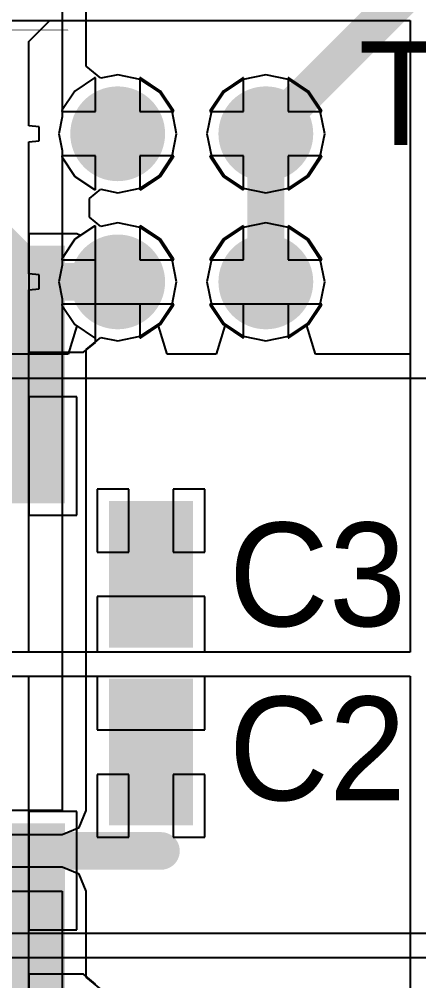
# Model space of a CAD drawing. Header units: millimetres. Extents: x 111 to 521, y 105 to 375.
# Drawn here: x 190.42 to 193.12, y 159.12 to 165.61 of the extents above; entities that cross this region are included whole.
import ezdxf

# ---------------------------------------------------------------- set-up
doc = ezdxf.new("R2010")
doc.units = ezdxf.units.MM
for name, color, linetype in [('BottomLayer', 5, 'Continuous'), ('BottomPaste', 16, 'Continuous'), ('BottomSolder', 6, 'Continuous'), ('DrillDrawing', 1, 'Continuous'), ('MidLayer2', 76, 'Continuous'), ('MidLayer3', 90, 'Continuous'), ('MultiLayer', 9, 'Continuous'), ('TopLayer', 1, 'Continuous'), ('TopOverlay', 2, 'Continuous'), ('TopPaste', 8, 'Continuous'), ('TopSolder', 216, 'Continuous'), ('ViaHoleLayer', 16, 'Continuous')]:
    doc.layers.add(name, color=color, linetype=linetype)

msp = doc.modelspace()

# ---------------------------------------------------------------- linework, layer by layer
at = {"layer": 'BottomLayer'}
for p, q in [((189.3793, 165.599), (193.0628, 165.599)), ((193.0628, 165.599), (193.0628, 161.334)), ((190.9318, 165.2107), (190.7995, 165.1223)), ((190.9379, 165.2119), (190.9318, 165.2107)), ((190.9379, 164.9839), (190.9379, 165.2119)), ((191.244, 165.2107), (191.2379, 165.2119)), ((191.2379, 165.2119), (191.2379, 164.9839)), ((191.3763, 165.1223), (191.244, 165.2107)), ((191.9318, 165.2107), (191.7995, 165.1223)), ((191.9379, 165.2119), (191.9318, 165.2107)), ((191.9379, 164.9839), (191.9379, 165.2119)), ((192.244, 165.2107), (192.2379, 165.2119)), ((192.2379, 165.2119), (192.2379, 164.9839)), ((192.3763, 165.1223), (192.244, 165.2107)), ((190.7995, 165.1223), (190.7111, 164.99)), ((191.4647, 164.99), (191.3763, 165.1223)), ((191.7995, 165.1223), (191.7111, 164.99)), ((192.4647, 164.99), (192.3763, 165.1223)), ((190.7111, 164.99), (190.7099, 164.9839)), ((190.7099, 164.9839), (190.9379, 164.9839)), ((191.2379, 164.9839), (191.4659, 164.9839)), ((191.4659, 164.9839), (191.4647, 164.99)), ((191.7111, 164.99), (191.7099, 164.9839)), ((191.7099, 164.9839), (191.9379, 164.9839)), ((192.2379, 164.9839), (192.4659, 164.9839)), ((192.4659, 164.9839), (192.4647, 164.99)), ((190.9379, 164.6839), (190.7099, 164.6839)), ((190.7099, 164.6839), (190.7111, 164.6778)), ((190.7111, 164.6778), (190.7995, 164.5455)), ((190.9379, 164.4559), (190.9379, 164.6839)), ((191.4659, 164.6839), (191.2379, 164.6839)), ((191.2379, 164.6839), (191.2379, 164.4559)), ((191.3763, 164.5455), (191.4647, 164.6778)), ((191.4647, 164.6778), (191.4659, 164.6839)), ((191.9379, 164.6839), (191.7099, 164.6839)), ((191.7099, 164.6839), (191.7111, 164.6778)), ((191.7111, 164.6778), (191.7995, 164.5455)), ((191.9379, 164.4559), (191.9379, 164.6839)), ((192.4659, 164.6839), (192.2379, 164.6839)), ((192.2379, 164.6839), (192.2379, 164.4559)), ((192.3763, 164.5455), (192.4647, 164.6778)), ((192.4647, 164.6778), (192.4659, 164.6839)), ((190.7995, 164.5455), (190.9318, 164.4571)), ((191.244, 164.4571), (191.3763, 164.5455)), ((191.7995, 164.5455), (191.9318, 164.4571)), ((192.244, 164.4571), (192.3763, 164.5455)), ((190.9318, 164.4571), (190.9379, 164.4559)), ((191.2379, 164.4559), (191.244, 164.4571)), ((191.9318, 164.4571), (191.9379, 164.4559)), ((192.2379, 164.4559), (192.244, 164.4571)), ((190.9318, 164.2107), (190.8359, 164.1466)), ((190.9379, 164.2119), (190.9318, 164.2107)), ((190.9379, 163.8339), (190.9379, 164.2119)), ((191.244, 164.2107), (191.2379, 164.2119)), ((191.2379, 164.2119), (191.2379, 163.9839)), ((191.3763, 164.1223), (191.244, 164.2107)), ((191.9318, 164.2107), (191.7995, 164.1223)), ((191.9379, 164.2119), (191.9318, 164.2107)), ((191.9379, 163.9839), (191.9379, 164.2119)), ((192.244, 164.2107), (192.2379, 164.2119)), ((192.2379, 164.2119), (192.2379, 163.9839)), ((192.3763, 164.1223), (192.244, 164.2107)), ((190.8129, 164.1589), (190.4879, 164.1589)), ((190.4879, 164.1589), (190.4879, 163.3589)), ((190.8359, 164.1466), (190.8129, 164.1589)), ((190.8129, 164.1589), (190.8129, 164.1589)), ((190.8129, 164.1589), (190.8129, 164.1589)), ((191.4647, 163.99), (191.3763, 164.1223)), ((191.7995, 164.1223), (191.7111, 163.99)), ((192.4647, 163.99), (192.3763, 164.1223)), ((191.4659, 163.9839), (191.4647, 163.99)), ((191.7111, 163.99), (191.7099, 163.9839)), ((192.4659, 163.9839), (192.4647, 163.99)), ((191.2379, 163.9839), (191.4659, 163.9839)), ((191.7099, 163.9839), (191.9379, 163.9839)), ((192.2379, 163.9839), (192.4659, 163.9839)), ((190.9379, 163.4257), (190.9379, 163.8339)), ((191.4659, 163.6839), (191.2379, 163.6839)), ((191.2379, 163.6839), (191.2379, 163.4559)), ((191.3763, 163.5455), (191.4647, 163.6778)), ((191.4647, 163.6778), (191.4659, 163.6839)), ((191.9379, 163.6839), (191.7099, 163.6839)), ((191.7099, 163.6839), (191.7111, 163.6778)), ((191.7111, 163.6778), (191.7995, 163.5455)), ((191.9379, 163.4559), (191.9379, 163.6839)), ((192.4659, 163.6839), (192.2379, 163.6839)), ((192.2379, 163.6839), (192.2379, 163.4559)), ((192.3763, 163.5455), (192.4647, 163.6778)), ((192.4647, 163.6778), (192.4659, 163.6839)), ((191.244, 163.4571), (191.3763, 163.5455)), ((191.7995, 163.5455), (191.9318, 163.4571)), ((192.244, 163.4571), (192.3763, 163.5455)), ((190.8565, 163.3589), (190.9379, 163.4257)), ((191.2379, 163.4559), (191.244, 163.4571)), ((191.9318, 163.4571), (191.9379, 163.4559)), ((192.2379, 163.4559), (192.244, 163.4571)), ((190.4879, 163.3589), (190.8565, 163.3589)), ((190.8129, 163.0589), (190.4879, 163.0589)), ((190.4879, 163.0589), (190.4879, 162.2589)), ((190.8129, 162.2589), (190.8129, 163.0589)), ((190.4879, 162.2589), (190.8129, 162.2589)), ((190.8129, 162.2589), (190.8129, 162.2589)), ((193.0628, 161.334), (189.2379, 161.334)), ((189.3117, 161.1716), (193.0628, 161.1716)), ((193.0628, 161.1716), (193.0628, 157.5618)), ((190.8129, 160.2589), (190.4879, 160.2589)), ((190.4879, 160.2589), (190.4879, 159.4589)), ((190.8129, 159.4589), (190.8129, 160.2589)), ((190.8129, 160.2589), (190.8129, 160.2589)), ((190.4879, 159.4589), (190.8129, 159.4589)), ((190.8565, 159.1589), (190.4879, 159.1589)), ((190.4879, 159.1589), (190.4879, 158.3589)), ((190.9379, 159.0921), (190.8565, 159.1589))]:
    msp.add_line(p, q, dxfattribs=at)
at = {"layer": 'BottomLayer', "const_width": 0.25}
for points in [[(190.9629, 164.8339, 1), (191.2129, 164.8339, 1)], [(191.9629, 164.8339, 1), (192.2129, 164.8339, 1)], [(190.9629, 163.8339, 1), (191.2129, 163.8339, 1)], [(191.9629, 163.8339, 1), (192.2129, 163.8339, 1)]]:
    msp.add_lwpolyline(points, format="xyb", close=True, dxfattribs=at)
at = {"layer": 'BottomLayer'}
for points in [[(190.0129, 164.0089), (190.0129, 162.4089), (190.6629, 164.0089), (190.6629, 162.4089)], [(190.0129, 160.1089), (190.0129, 158.5089), (190.6629, 160.1089), (190.6629, 158.5089)]]:
    msp.add_solid(points, dxfattribs=at)
at = {"layer": 'BottomPaste'}
for points in [[(190.0629, 163.9589), (190.0629, 162.4589), (190.6129, 163.9589), (190.6129, 162.4589)], [(190.0629, 160.0589), (190.0629, 158.5589), (190.6129, 160.0589), (190.6129, 158.5589)]]:
    msp.add_solid(points, dxfattribs=at)
at = {"layer": 'BottomSolder', "const_width": 0.32}
for points in [[(190.9279, 164.8339, 1), (191.2479, 164.8339, 1)], [(191.9279, 164.8339, 1), (192.2479, 164.8339, 1)], [(190.9279, 163.8339, 1), (191.2479, 163.8339, 1)], [(191.9279, 163.8339, 1), (192.2479, 163.8339, 1)]]:
    msp.add_lwpolyline(points, format="xyb", close=True, dxfattribs=at)
at = {"layer": 'BottomSolder'}
for points in [[(189.9429, 164.0789), (189.9429, 162.3389), (190.7329, 164.0789), (190.7329, 162.3389)], [(189.9429, 160.1789), (189.9429, 158.4389), (190.7329, 160.1789), (190.7329, 158.4389)]]:
    msp.add_solid(points, dxfattribs=at)
at = {"layer": 'DrillDrawing', "const_width": 0.0038}
msp.add_lwpolyline([(189.9029, 165.5339), (190.7529, 165.5339)], dxfattribs=at)
at = {"layer": 'DrillDrawing'}
for points, const_width in [([(190.7519, 165.5339, 1), (190.7538, 165.5339, 1)], 0.0019), ([(191.0379, 164.8339, 1), (191.1379, 164.8339, 1)], 0.1), ([(192.0379, 164.8339, 1), (192.1379, 164.8339, 1)], 0.1), ([(191.0379, 163.8339, 1), (191.1379, 163.8339, 1)], 0.1), ([(192.0379, 163.8339, 1), (192.1379, 163.8339, 1)], 0.1)]:
    msp.add_lwpolyline(points, format="xyb", close=True, dxfattribs=dict(at, const_width=const_width))
at = {"layer": 'MidLayer2'}
for p, q in [((190.7129, 168.1985), (190.7129, 164.9477)), ((190.8752, 165.2894), (190.8752, 168.1985)), ((190.9734, 165.2088), (190.8752, 165.2894)), ((191.0879, 165.2316), (190.9734, 165.2088)), ((191.24, 165.2013), (191.0879, 165.2316)), ((192.0879, 165.2316), (191.9357, 165.2013)), ((192.24, 165.2013), (192.0879, 165.2316)), ((191.3691, 165.1151), (191.24, 165.2013)), ((191.9357, 165.2013), (191.8067, 165.1151)), ((192.3691, 165.1151), (192.24, 165.2013)), ((191.4552, 164.9861), (191.3691, 165.1151)), ((191.8067, 165.1151), (191.7205, 164.9861)), ((192.4552, 164.9861), (192.3691, 165.1151)), ((191.4855, 164.8339), (191.4552, 164.9861)), ((191.7205, 164.9861), (191.6902, 164.8339)), ((192.4855, 164.8339), (192.4552, 164.9861)), ((190.7129, 164.9477), (190.6902, 164.8339)), ((190.6902, 164.8339), (190.7129, 164.7201)), ((191.4552, 164.6817), (191.4855, 164.8339)), ((191.6902, 164.8339), (191.7205, 164.6817)), ((192.4552, 164.6817), (192.4855, 164.8339)), ((190.7129, 164.7201), (190.7129, 163.9477)), ((191.3691, 164.5527), (191.4552, 164.6817)), ((191.7205, 164.6817), (191.8067, 164.5527)), ((192.3691, 164.5527), (192.4552, 164.6817)), ((191.24, 164.4665), (191.3691, 164.5527)), ((191.8067, 164.5527), (191.9357, 164.4665)), ((192.24, 164.4665), (192.3691, 164.5527)), ((190.8983, 164.3974), (190.9734, 164.459)), ((190.9734, 164.459), (191.0879, 164.4363)), ((191.0879, 164.4363), (191.24, 164.4665)), ((191.9357, 164.4665), (192.0879, 164.4363)), ((192.0879, 164.4363), (192.24, 164.4665)), ((190.8983, 164.2704), (190.8983, 164.3974)), ((190.9734, 164.2088), (190.8983, 164.2704)), ((191.0879, 164.2316), (190.9734, 164.2088)), ((191.24, 164.2013), (191.0879, 164.2316)), ((191.3691, 164.1151), (191.24, 164.2013)), ((191.9357, 164.2013), (191.8067, 164.1151)), ((192.0879, 164.2316), (191.9357, 164.2013)), ((192.24, 164.2013), (192.0879, 164.2316)), ((192.3691, 164.1151), (192.24, 164.2013)), ((191.4552, 163.9861), (191.3691, 164.1151)), ((191.8067, 164.1151), (191.7205, 163.9861)), ((192.4552, 163.9861), (192.3691, 164.1151)), ((190.7129, 163.9477), (190.6902, 163.8339)), ((191.4855, 163.8339), (191.4552, 163.9861)), ((191.7205, 163.9861), (191.6902, 163.8339)), ((192.4855, 163.8339), (192.4552, 163.9861)), ((190.6902, 163.8339), (190.7129, 163.7201)), ((191.4552, 163.6817), (191.4855, 163.8339)), ((191.6902, 163.8339), (191.7205, 163.6817)), ((192.4552, 163.6817), (192.4855, 163.8339)), ((190.7129, 163.7201), (190.7129, 160.2641)), ((191.3691, 163.5527), (191.4552, 163.6817)), ((191.7205, 163.6817), (191.8067, 163.5527)), ((192.3691, 163.5527), (192.4552, 163.6817)), ((191.24, 163.4665), (191.3691, 163.5527)), ((191.8067, 163.5527), (191.9357, 163.4665)), ((192.24, 163.4665), (192.3691, 163.5527)), ((190.8752, 163.3785), (190.9734, 163.459)), ((190.9734, 163.459), (191.0879, 163.4363)), ((191.0879, 163.4363), (191.24, 163.4665)), ((191.9357, 163.4665), (192.0879, 163.4363)), ((192.0879, 163.4363), (192.24, 163.4665)), ((190.8752, 160.2641), (190.8752, 163.3785)), ((190.7129, 160.2641), (189.7971, 160.2641)), ((190.8277, 160.1493), (190.8752, 160.2641)), ((189.7971, 160.1018), (190.7129, 160.1018)), ((190.7129, 160.1018), (190.8277, 160.1493)), ((190.7129, 159.882), (189.0459, 159.882)), ((190.8277, 159.8345), (190.7129, 159.882)), ((190.8752, 159.7197), (190.8277, 159.8345)), ((189.0299, 159.7197), (190.7129, 159.7197)), ((190.7129, 159.7197), (190.7129, 158.7977)), ((190.8752, 159.1394), (190.8752, 159.7197)), ((190.9734, 159.0588), (190.8752, 159.1394))]:
    msp.add_line(p, q, dxfattribs=at)
for points, const_width in [([(190.9629, 164.8339, 1), (191.2129, 164.8339, 1)], 0.25), ([(191.9629, 164.8339, 1), (192.2129, 164.8339, 1)], 0.25), ([(190.9629, 163.8339, 1), (191.2129, 163.8339, 1)], 0.25), ([(191.9629, 163.8339, 1), (192.2129, 163.8339, 1)], 0.25), ([(191.3164, 159.9919, 1), (191.4434, 159.9919, 1)], 0.127)]:
    msp.add_lwpolyline(points, format="xyb", close=True, dxfattribs=dict(at, const_width=const_width))
at = {"layer": 'MidLayer2', "const_width": 0.254}
msp.add_lwpolyline([(189.0299, 159.9919), (191.3799, 159.9919)], dxfattribs=at)
at = {"layer": 'MidLayer3'}
for p, q in [((189.9379, 165.599), (193.0628, 165.599)), ((193.0628, 165.599), (193.0628, 163.3463)), ((190.9318, 165.2107), (190.7995, 165.1223)), ((190.9379, 165.2119), (190.9318, 165.2107)), ((190.9379, 164.9839), (190.9379, 165.2119)), ((191.244, 165.2107), (191.2379, 165.2119)), ((191.2379, 165.2119), (191.2379, 164.9839)), ((191.3763, 165.1223), (191.244, 165.2107)), ((191.9318, 165.2107), (191.7995, 165.1223)), ((191.9379, 165.2119), (191.9318, 165.2107)), ((191.9379, 164.9839), (191.9379, 165.2119)), ((192.244, 165.2107), (192.2379, 165.2119)), ((192.2379, 165.2119), (192.2379, 164.9839)), ((192.3763, 165.1223), (192.244, 165.2107)), ((190.7995, 165.1223), (190.7111, 164.99)), ((191.4647, 164.99), (191.3763, 165.1223)), ((191.7995, 165.1223), (191.7111, 164.99)), ((192.4647, 164.99), (192.3763, 165.1223)), ((190.7111, 164.99), (190.7099, 164.9839)), ((190.7099, 164.9839), (190.9379, 164.9839)), ((191.2379, 164.9839), (191.4659, 164.9839)), ((191.4659, 164.9839), (191.4647, 164.99)), ((191.7111, 164.99), (191.7099, 164.9839)), ((191.7099, 164.9839), (191.9379, 164.9839)), ((192.2379, 164.9839), (192.4659, 164.9839)), ((192.4659, 164.9839), (192.4647, 164.99)), ((190.9379, 164.6839), (190.7099, 164.6839)), ((190.7099, 164.6839), (190.7111, 164.6778)), ((190.7111, 164.6778), (190.7995, 164.5455)), ((190.9379, 164.4559), (190.9379, 164.6839)), ((191.4659, 164.6839), (191.2379, 164.6839)), ((191.2379, 164.6839), (191.2379, 164.4559)), ((191.3763, 164.5455), (191.4647, 164.6778)), ((191.4647, 164.6778), (191.4659, 164.6839)), ((191.9379, 164.6839), (191.7099, 164.6839)), ((191.7099, 164.6839), (191.7111, 164.6778)), ((191.7111, 164.6778), (191.7995, 164.5455)), ((191.9379, 164.4559), (191.9379, 164.6839)), ((192.4659, 164.6839), (192.2379, 164.6839)), ((192.2379, 164.6839), (192.2379, 164.4559)), ((192.3763, 164.5455), (192.4647, 164.6778)), ((192.4647, 164.6778), (192.4659, 164.6839)), ((190.7995, 164.5455), (190.9318, 164.4571)), ((191.244, 164.4571), (191.3763, 164.5455)), ((191.7995, 164.5455), (191.9318, 164.4571)), ((192.244, 164.4571), (192.3763, 164.5455)), ((190.9318, 164.4571), (190.9379, 164.4559)), ((191.2379, 164.4559), (191.244, 164.4571)), ((191.9318, 164.4571), (191.9379, 164.4559)), ((192.2379, 164.4559), (192.244, 164.4571)), ((190.9318, 164.2107), (190.7995, 164.1223)), ((190.9379, 164.2119), (190.9318, 164.2107)), ((190.9379, 163.9839), (190.9379, 164.2119)), ((191.244, 164.2107), (191.2379, 164.2119)), ((191.2379, 164.2119), (191.2379, 163.9839)), ((191.3763, 164.1223), (191.244, 164.2107)), ((191.9318, 164.2107), (191.7995, 164.1223)), ((191.9379, 164.2119), (191.9318, 164.2107)), ((191.9379, 163.9839), (191.9379, 164.2119)), ((192.244, 164.2107), (192.2379, 164.2119)), ((192.2379, 164.2119), (192.2379, 163.9839)), ((192.3763, 164.1223), (192.244, 164.2107)), ((190.7995, 164.1223), (190.7111, 163.99)), ((191.4647, 163.99), (191.3763, 164.1223)), ((191.7995, 164.1223), (191.7111, 163.99)), ((192.4647, 163.99), (192.3763, 164.1223)), ((190.7111, 163.99), (190.7099, 163.9839)), ((191.4659, 163.9839), (191.4647, 163.99)), ((191.7111, 163.99), (191.7099, 163.9839)), ((192.4659, 163.9839), (192.4647, 163.99)), ((190.7099, 163.9839), (190.9379, 163.9839)), ((191.2379, 163.9839), (191.4659, 163.9839)), ((191.7099, 163.9839), (191.9379, 163.9839)), ((192.2379, 163.9839), (192.4659, 163.9839)), ((191.4659, 163.6839), (190.7099, 163.6839)), ((190.7099, 163.6839), (190.7111, 163.6778)), ((190.7111, 163.6778), (190.7995, 163.5455)), ((191.3763, 163.5455), (191.4647, 163.6778)), ((191.4647, 163.6778), (191.4659, 163.6839)), ((192.4659, 163.6839), (191.7099, 163.6839)), ((191.7099, 163.6839), (191.7111, 163.6778)), ((191.7111, 163.6778), (191.7995, 163.5455)), ((192.3763, 163.5455), (192.4647, 163.6778)), ((192.4647, 163.6778), (192.4659, 163.6839)), ((190.8113, 163.5377), (190.7532, 163.3463)), ((190.7995, 163.5455), (190.8113, 163.5377)), ((191.3645, 163.5377), (191.3763, 163.5455)), ((191.4225, 163.3463), (191.3645, 163.5377)), ((191.8113, 163.5377), (191.7532, 163.3463)), ((191.7995, 163.5455), (191.8113, 163.5377)), ((192.3645, 163.5377), (192.3763, 163.5455)), ((192.4225, 163.3463), (192.3645, 163.5377)), ((190.7532, 163.3463), (189.9379, 163.3463)), ((191.7532, 163.3463), (191.4225, 163.3463)), ((193.0628, 163.3463), (192.4225, 163.3463)), ((187.8758, 163.1839), (194.7379, 163.1839)), ((193.3498, 159.4339), (187.8353, 159.4339)), ((187.9164, 159.2716), (193.3498, 159.2716))]:
    msp.add_line(p, q, dxfattribs=at)
at = {"layer": 'MidLayer3', "const_width": 0.25}
for points in [[(192.0879, 164.8339), (195.3629, 168.1089)], [(192.0879, 163.8339), (192.0879, 164.8339)]]:
    msp.add_lwpolyline(points, dxfattribs=at)
at = {"layer": 'MidLayer3'}
for points, const_width in [([(190.9629, 164.8339, 1), (191.2129, 164.8339, 1)], 0.25), ([(191.9629, 164.8339, 1), (192.2129, 164.8339, 1)], 0.25), ([(192.0254, 164.8339, 1), (192.1504, 164.8339, 1)], 0.125), ([(192.0254, 164.8339, 1), (192.1504, 164.8339, 1)], 0.125), ([(190.9629, 163.8339, 1), (191.2129, 163.8339, 1)], 0.25), ([(191.9629, 163.8339, 1), (192.2129, 163.8339, 1)], 0.25), ([(192.0254, 163.8339, 1), (192.1504, 163.8339, 1)], 0.125)]:
    msp.add_lwpolyline(points, format="xyb", close=True, dxfattribs=dict(at, const_width=const_width))
at = {"layer": 'MultiLayer', "const_width": 0.25}
for points in [[(190.9629, 164.8339, 1), (191.2129, 164.8339, 1)], [(191.9629, 164.8339, 1), (192.2129, 164.8339, 1)], [(190.9629, 163.8339, 1), (191.2129, 163.8339, 1)], [(191.9629, 163.8339, 1), (192.2129, 163.8339, 1)]]:
    msp.add_lwpolyline(points, format="xyb", close=True, dxfattribs=at)
at = {"layer": 'TopLayer'}
for p, q in [((190.4879, 165.4576), (190.6293, 165.599)), ((190.6293, 165.599), (193.0628, 165.599)), ((193.0628, 165.599), (193.0628, 161.334)), ((190.4879, 164.8881), (190.4879, 165.4576)), ((190.9318, 165.2107), (190.7995, 165.1223)), ((190.9379, 165.2119), (190.9318, 165.2107)), ((190.9379, 164.9839), (190.9379, 165.2119)), ((191.244, 165.2107), (191.2379, 165.2119)), ((191.2379, 165.2119), (191.2379, 164.9839)), ((191.3763, 165.1223), (191.244, 165.2107)), ((191.9318, 165.2107), (191.7995, 165.1223)), ((191.9379, 165.2119), (191.9318, 165.2107)), ((191.9379, 164.9839), (191.9379, 165.2119)), ((192.244, 165.2107), (192.2379, 165.2119)), ((192.2379, 165.2119), (192.2379, 164.9839)), ((192.3763, 165.1223), (192.244, 165.2107)), ((190.7995, 165.1223), (190.7111, 164.99)), ((191.4647, 164.99), (191.3763, 165.1223)), ((191.7995, 165.1223), (191.7111, 164.99)), ((192.4647, 164.99), (192.3763, 165.1223)), ((190.7111, 164.99), (190.7099, 164.9839)), ((190.7099, 164.9839), (190.9379, 164.9839)), ((191.2379, 164.9839), (191.4659, 164.9839)), ((191.4659, 164.9839), (191.4647, 164.99)), ((191.7111, 164.99), (191.7099, 164.9839)), ((191.7099, 164.9839), (191.9379, 164.9839)), ((192.2379, 164.9839), (192.4659, 164.9839)), ((192.4659, 164.9839), (192.4647, 164.99)), ((190.5569, 164.8813), (190.4879, 164.8881)), ((190.5569, 164.7866), (190.5569, 164.8813)), ((190.4879, 164.7798), (190.5569, 164.7866)), ((190.4879, 163.8881), (190.4879, 164.7798)), ((190.9379, 164.6839), (190.7099, 164.6839)), ((190.7099, 164.6839), (190.7111, 164.6778)), ((190.7111, 164.6778), (190.7995, 164.5455)), ((190.9379, 164.4559), (190.9379, 164.6839)), ((191.4659, 164.6839), (191.2379, 164.6839)), ((191.2379, 164.6839), (191.2379, 164.4559)), ((191.3763, 164.5455), (191.4647, 164.6778)), ((191.4647, 164.6778), (191.4659, 164.6839)), ((191.9379, 164.6839), (191.7099, 164.6839)), ((191.7099, 164.6839), (191.7111, 164.6778)), ((191.7111, 164.6778), (191.7995, 164.5455)), ((191.9379, 164.4559), (191.9379, 164.6839)), ((192.4659, 164.6839), (192.2379, 164.6839)), ((192.2379, 164.6839), (192.2379, 164.4559)), ((192.3763, 164.5455), (192.4647, 164.6778)), ((192.4647, 164.6778), (192.4659, 164.6839)), ((190.7995, 164.5455), (190.9318, 164.4571)), ((191.244, 164.4571), (191.3763, 164.5455)), ((191.7995, 164.5455), (191.9318, 164.4571)), ((192.244, 164.4571), (192.3763, 164.5455)), ((190.9318, 164.4571), (190.9379, 164.4559)), ((191.2379, 164.4559), (191.244, 164.4571)), ((191.9318, 164.4571), (191.9379, 164.4559)), ((192.2379, 164.4559), (192.244, 164.4571)), ((190.9318, 164.2107), (190.7995, 164.1223)), ((190.9379, 164.2119), (190.9318, 164.2107)), ((190.9379, 163.9839), (190.9379, 164.2119)), ((191.244, 164.2107), (191.2379, 164.2119)), ((191.2379, 164.2119), (191.2379, 163.9839)), ((191.3763, 164.1223), (191.244, 164.2107)), ((191.9318, 164.2107), (191.7995, 164.1223)), ((191.9379, 164.2119), (191.9318, 164.2107)), ((191.9379, 163.9839), (191.9379, 164.2119)), ((192.244, 164.2107), (192.2379, 164.2119)), ((192.2379, 164.2119), (192.2379, 163.9839)), ((192.3763, 164.1223), (192.244, 164.2107)), ((190.7995, 164.1223), (190.7111, 163.99)), ((191.4647, 163.99), (191.3763, 164.1223)), ((191.7995, 164.1223), (191.7111, 163.99)), ((192.4647, 163.99), (192.3763, 164.1223)), ((190.7111, 163.99), (190.7099, 163.9839)), ((191.4659, 163.9839), (191.4647, 163.99)), ((191.7111, 163.99), (191.7099, 163.9839)), ((192.4659, 163.9839), (192.4647, 163.99)), ((190.7099, 163.9839), (190.9379, 163.9839)), ((191.2379, 163.9839), (191.4659, 163.9839)), ((191.7099, 163.9839), (191.9379, 163.9839)), ((192.2379, 163.9839), (192.4659, 163.9839)), ((190.5569, 163.8813), (190.4879, 163.8881)), ((190.5569, 163.7866), (190.5569, 163.8813)), ((190.4879, 163.7798), (190.5569, 163.7866)), ((190.4879, 161.334), (190.4879, 163.7798)), ((190.9379, 163.6839), (190.7099, 163.6839)), ((190.7099, 163.6839), (190.7111, 163.6778)), ((190.7111, 163.6778), (190.7995, 163.5455)), ((190.9379, 163.4559), (190.9379, 163.6839)), ((191.4659, 163.6839), (191.2379, 163.6839)), ((191.2379, 163.6839), (191.2379, 163.4559)), ((191.3763, 163.5455), (191.4647, 163.6778)), ((191.4647, 163.6778), (191.4659, 163.6839)), ((191.9379, 163.6839), (191.7099, 163.6839)), ((191.7099, 163.6839), (191.7111, 163.6778)), ((191.7111, 163.6778), (191.7995, 163.5455)), ((191.9379, 163.4559), (191.9379, 163.6839)), ((192.4659, 163.6839), (192.2379, 163.6839)), ((192.2379, 163.6839), (192.2379, 163.4559)), ((192.3763, 163.5455), (192.4647, 163.6778)), ((192.4647, 163.6778), (192.4659, 163.6839)), ((190.7995, 163.5455), (190.9318, 163.4571)), ((191.244, 163.4571), (191.3763, 163.5455)), ((191.7995, 163.5455), (191.9318, 163.4571)), ((192.244, 163.4571), (192.3763, 163.5455)), ((190.9318, 163.4571), (190.9379, 163.4559)), ((191.2379, 163.4559), (191.244, 163.4571)), ((191.9318, 163.4571), (191.9379, 163.4559)), ((192.2379, 163.4559), (192.244, 163.4571)), ((191.1629, 162.4339), (190.9504, 162.4339)), ((190.9504, 162.4339), (190.9504, 162.0089)), ((191.1629, 162.0089), (191.1629, 162.4339)), ((191.6754, 162.4339), (191.4629, 162.4339)), ((191.4629, 162.4339), (191.4629, 162.0089)), ((191.6754, 162.0089), (191.6754, 162.4339)), ((190.9504, 162.0089), (191.1629, 162.0089)), ((191.4629, 162.0089), (191.6754, 162.0089)), ((191.6754, 161.7089), (190.9504, 161.7089)), ((190.9504, 161.7089), (190.9504, 161.334)), ((191.6754, 161.334), (191.6754, 161.7089)), ((190.9504, 161.334), (190.4879, 161.334)), ((193.0628, 161.334), (191.6754, 161.334)), ((190.4879, 158.7381), (190.4879, 161.1716)), ((190.4879, 161.1716), (190.9504, 161.1716)), ((190.9504, 161.1716), (190.9504, 160.8089)), ((191.6754, 160.8089), (191.6754, 161.1716)), ((191.6754, 161.1716), (193.0628, 161.1716)), ((193.0628, 161.1716), (193.0628, 157.5992)), ((190.9504, 160.8089), (191.6754, 160.8089)), ((191.1629, 160.5089), (190.9504, 160.5089)), ((190.9504, 160.5089), (190.9504, 160.0839)), ((191.1629, 160.0839), (191.1629, 160.5089)), ((191.6754, 160.5089), (191.4629, 160.5089)), ((191.4629, 160.5089), (191.4629, 160.0839)), ((191.6754, 160.0839), (191.6754, 160.5089)), ((190.9504, 160.0839), (191.1629, 160.0839)), ((191.4629, 160.0839), (191.6754, 160.0839))]:
    msp.add_line(p, q, dxfattribs=at)
for points, const_width in [([(190.9629, 164.8339, 1), (191.2129, 164.8339, 1)], 0.25), ([(191.9629, 164.8339, 1), (192.2129, 164.8339, 1)], 0.25), ([(190.9629, 163.8339, 1), (191.2129, 163.8339, 1)], 0.25), ([(191.9629, 163.8339, 1), (192.2129, 163.8339, 1)], 0.25), ([(190.4994, 163.8339, 1), (190.6264, 163.8339, 1)], 0.127), ([(190.4994, 163.8339, 1), (190.6264, 163.8339, 1)], 0.127), ([(191.0244, 163.8339, 1), (191.1514, 163.8339, 1)], 0.127)]:
    msp.add_lwpolyline(points, format="xyb", close=True, dxfattribs=dict(at, const_width=const_width))
at = {"layer": 'TopLayer', "const_width": 0.254}
for points in [[(190.1899, 164.2069), (190.5629, 163.8339)], [(190.5629, 163.8339), (191.0879, 163.8339)]]:
    msp.add_lwpolyline(points, dxfattribs=at)
at = {"layer": 'TopLayer'}
for points in [[(191.1004, 161.4339), (191.5254, 161.4339), (191.1004, 162.2839), (191.5254, 162.2839)], [(191.1004, 160.2339), (191.5254, 160.2339), (191.1004, 161.0839), (191.5254, 161.0839)]]:
    msp.add_solid(points, dxfattribs=at)
at = {"layer": 'TopPaste'}
for points in [[(191.1504, 161.4839), (191.4754, 161.4839), (191.1504, 162.2339), (191.4754, 162.2339)], [(191.1504, 160.2839), (191.4754, 160.2839), (191.1504, 161.0339), (191.4754, 161.0339)]]:
    msp.add_solid(points, dxfattribs=at)
at = {"layer": 'TopSolder', "const_width": 0.32}
for points in [[(190.9279, 164.8339, 1), (191.2479, 164.8339, 1)], [(191.9279, 164.8339, 1), (192.2479, 164.8339, 1)], [(190.9279, 163.8339, 1), (191.2479, 163.8339, 1)], [(191.9279, 163.8339, 1), (192.2479, 163.8339, 1)]]:
    msp.add_lwpolyline(points, format="xyb", close=True, dxfattribs=at)
at = {"layer": 'TopSolder'}
for points in [[(191.0304, 161.3639), (191.5954, 161.3639), (191.0304, 162.3539), (191.5954, 162.3539)], [(191.0304, 160.1639), (191.5954, 160.1639), (191.0304, 161.1539), (191.5954, 161.1539)]]:
    msp.add_solid(points, dxfattribs=at)
at = {"layer": 'ViaHoleLayer', "const_width": 0.1}
for points in [[(191.0379, 164.8339, 1), (191.1379, 164.8339, 1)], [(192.0379, 164.8339, 1), (192.1379, 164.8339, 1)], [(191.0379, 163.8339, 1), (191.1379, 163.8339, 1)], [(192.0379, 163.8339, 1), (192.1379, 163.8339, 1)]]:
    msp.add_lwpolyline(points, format="xyb", close=True, dxfattribs=at)

# ---------------------------------------------------------------- texts
at = {"layer": 'TopOverlay'}
msp.add_text('TP14', height=0.7, dxfattribs=at).set_placement((192.7129, 164.7589))
for s, p in [('C3', (191.8379, 161.5089)), ('C2', (191.8379, 160.3339))]:
    msp.add_text(s, height=0.7, rotation=360, dxfattribs=at).set_placement(p)

doc.saveas('drawing.dxf')
